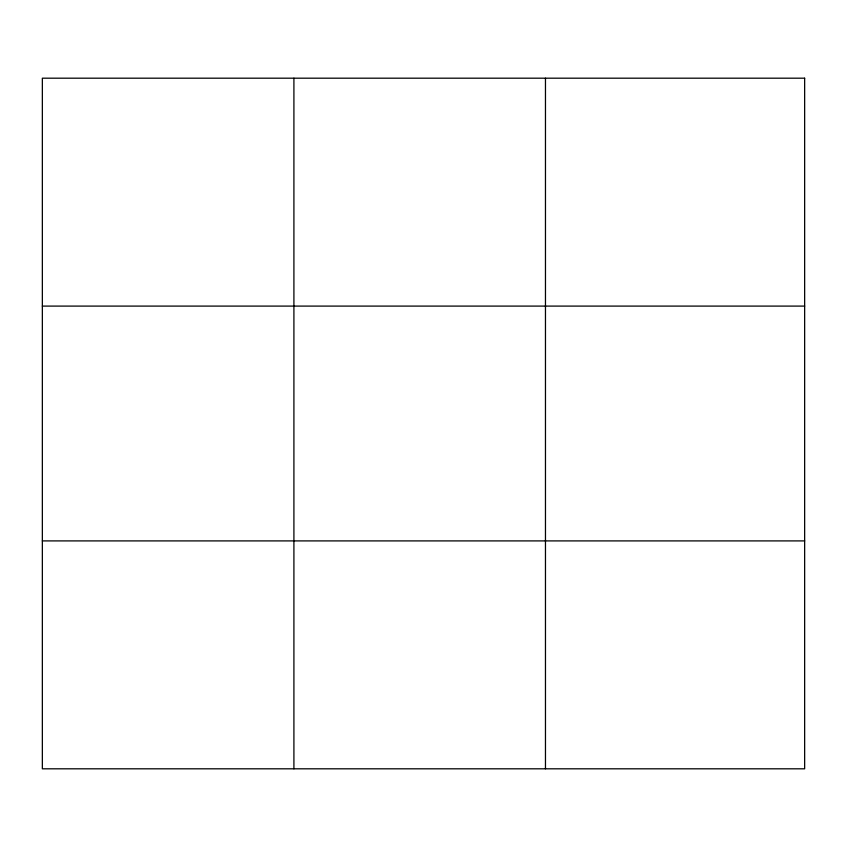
<?xml version="1.0" encoding="UTF-8"?>
<svg xmlns="http://www.w3.org/2000/svg" width="847" height="847" viewBox="0 0 847 847"><rect width="100%" height="100%" fill="white"/><g stroke="black" fill="none" stroke-linecap="round" stroke-linejoin="round"><path stroke-width="1.27" d="M293.909 768.811L293.909 78.189M545.468 768.811L545.468 78.189M42.35 306.095L804.65 306.095M42.35 540.905L804.65 540.905M804.65 78.189L804.65 768.811L42.35 768.811L42.35 78.189L804.65 78.189"/></g></svg>
